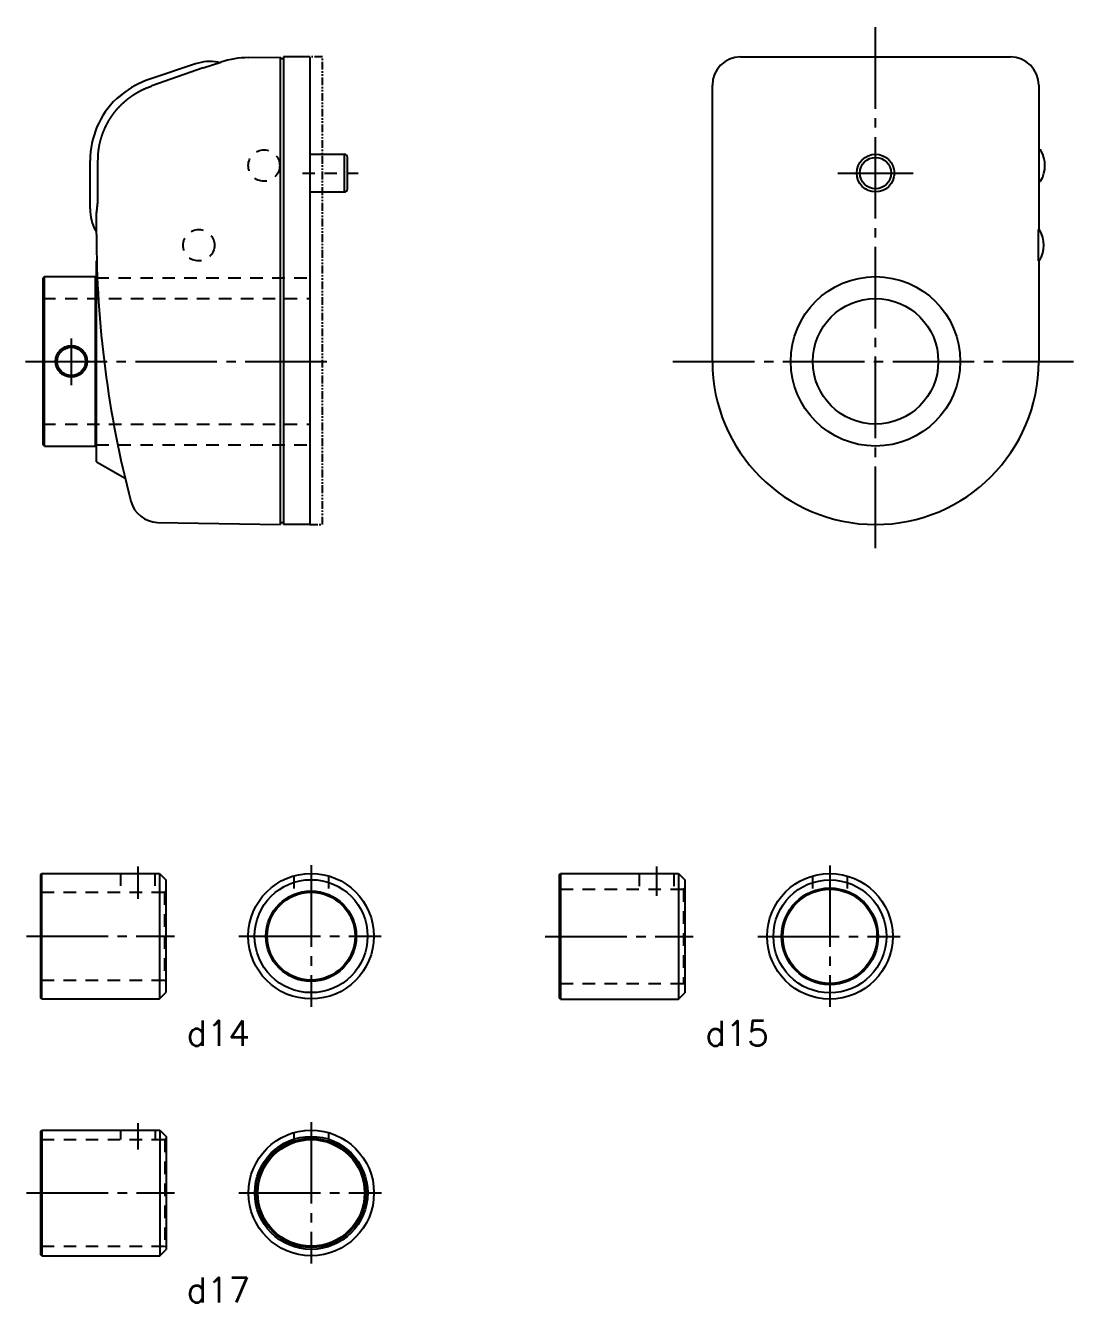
# Model space of a CAD drawing. Extents: x 79 to 365, y 158 to 362.
# Drawn here: x 198.5 to 365.4, y 158.3 to 361.8 of the extents above; entities that cross this region are included whole.
import ezdxf

# ---------------------------------------------------------------- set-up
doc = ezdxf.new("R2010")
doc.units = 0
for name, pattern in [('CENTER', [17.5, 13, -1.5, 1.5, -1.5]), ('DASHED', [3.5, 2, -1.5]), ('PHANTOM', [2.5, 1.25, -0.25, 0.25, -0.25, 0.25, -0.25])]:
    doc.linetypes.add(name, pattern=pattern)
doc.layers.get('0').update_dxf_attribs({"linetype": 'CONTINUOUS'})
doc.layers.add('CENTER', color=1, linetype='CENTER')
doc.styles.get("Standard").update_dxf_attribs({"font": 'txt.shx', "bigfont": '@extfont2.shx'})

msp = doc.modelspace()

# ---------------------------------------------------------------- linework, layer by layer
at = {"color": 7, "linetype": 'CONTINUOUS'}
for p, q in [((233.99, 356.65), (239.08, 356.73)), ((239.08, 282.25), (239.08, 356.73)), ((239.58, 356.44), (239.08, 356.44)), ((239.58, 356.74), (239.58, 282.24)), ((243.78, 356.74), (239.58, 356.74)), ((243.78, 356.74), (243.78, 282.24)), ((312.41, 356.74), (355.41, 356.74)), ((225.58, 355.65), (218.28, 353.18)), ((226.76, 354.99), (218.6, 352.12)), ((226.76, 354.99), (229.61, 355.91)), ((307.91, 308.24), (307.91, 352.24)), ((359.91, 352.24), (359.91, 329.24)), ((360.1, 341.94), (359.91, 341.94)), ((208.78, 332.54), (208.78, 340.24)), ((210.02, 334.48), (210.02, 340.24)), ((243.78, 341.24), (249.28, 341.24)), ((249.78, 335.74), (249.78, 340.74)), ((360.1, 336.94), (359.91, 336.94)), ((243.78, 335.24), (249.28, 335.24)), ((209.78, 328.52), (209.78, 331.4)), ((209.78, 324.24), (209.84, 324.27)), ((209.78, 292.24), (209.78, 324.24)), ((359.91, 324.24), (359.91, 308.24)), ((201.48, 321.74), (201.28, 321.54)), ((201.28, 294.94), (201.28, 321.54)), ((201.48, 294.74), (201.48, 321.74)), ((201.48, 321.74), (209.58, 321.74)), ((209.58, 321.74), (209.58, 294.74)), ((209.78, 321.54), (209.58, 321.74)), ((201.48, 294.74), (201.28, 294.94)), ((201.48, 294.74), (209.58, 294.74)), ((209.78, 294.94), (209.58, 294.74)), ((209.78, 292.24), (214.35, 289.61)), ((219.53, 282.59), (239.08, 282.25)), ((239.08, 282.54), (239.58, 282.54)), ((243.78, 282.24), (239.58, 282.24)), ((200.85, 226.45), (201.05, 226.65)), ((200.85, 226.45), (200.85, 223.85)), ((201.05, 226.65), (219.85, 226.65)), ((201.05, 226.65), (201.05, 206.65)), ((219.85, 226.65), (220.85, 225.65)), ((219.85, 226.65), (219.85, 206.65)), ((283.52, 226.42), (283.72, 226.62)), ((283.52, 226.42), (283.52, 224.32)), ((283.72, 226.62), (302.52, 226.62)), ((283.72, 226.62), (283.72, 206.62)), ((302.52, 226.62), (303.52, 225.62)), ((302.52, 226.62), (302.52, 206.62)), ((200.85, 223.85), (200.85, 209.45)), ((220.85, 225.65), (220.85, 223.85)), ((220.85, 223.85), (220.85, 209.45)), ((283.52, 224.32), (283.52, 208.92)), ((303.52, 225.62), (303.52, 224.32)), ((303.52, 224.32), (303.52, 208.92)), ((200.85, 209.45), (200.85, 206.85)), ((219.85, 206.65), (220.85, 207.65)), ((220.85, 209.45), (220.85, 207.65)), ((283.52, 208.92), (283.52, 206.82)), ((302.52, 206.62), (303.52, 207.62)), ((303.52, 208.92), (303.52, 207.62)), ((201.05, 206.65), (200.85, 206.85)), ((201.05, 206.65), (219.85, 206.65)), ((283.72, 206.62), (283.52, 206.82)), ((283.72, 206.62), (302.52, 206.62)), ((200.87, 185.54), (201.07, 185.74)), ((200.87, 185.54), (200.87, 184.44)), ((201.07, 185.74), (219.87, 185.74)), ((201.07, 185.74), (201.07, 165.74)), ((219.87, 185.74), (220.87, 184.74)), ((219.87, 185.74), (219.87, 165.74)), ((200.87, 184.44), (200.87, 167.04)), ((220.87, 184.74), (220.87, 184.44)), ((220.87, 184.44), (220.87, 167.04)), ((200.87, 167.04), (200.87, 165.94)), ((220.87, 167.04), (220.87, 166.74)), ((201.07, 165.74), (200.87, 165.94)), ((201.07, 165.74), (219.87, 165.74)), ((219.87, 165.74), (220.87, 166.74))]:
    msp.add_line(p, q, dxfattribs=at)
at = {"color": 3, "linetype": 'PHANTOM'}
for p, q in [((245.78, 356.74), (243.78, 356.74)), ((245.78, 282.24), (245.78, 356.74)), ((243.78, 282.24), (245.78, 282.24))]:
    msp.add_line(p, q, dxfattribs=at)
at = {"linetype": 'CONTINUOUS'}
for p, q in [((212.96, 350.09), (212.96, 350.09)), ((249.28, 335.24), (249.28, 341.24)), ((359.9, 324.24), (359.9, 329.24))]:
    msp.add_line(p, q, dxfattribs=at)
at = {"color": 3, "linetype": 'DASHED'}
for p, q in [((209.78, 321.54), (243.78, 321.54)), ((201.28, 318.24), (243.78, 318.24)), ((201.28, 298.24), (243.78, 298.24)), ((209.78, 294.94), (243.78, 294.94)), ((213.6, 226.65), (213.6, 223.65)), ((219.1, 226.65), (219.1, 223.65)), ((241.23, 226.26), (241.23, 223.09)), ((246.73, 226.26), (246.73, 223.09)), ((296.27, 226.62), (296.27, 224.12)), ((301.77, 226.62), (301.77, 224.12)), ((323.89, 226.24), (323.89, 223.6)), ((329.39, 226.24), (329.39, 223.6)), ((201.05, 223.65), (200.85, 223.85)), ((220.65, 223.65), (220.85, 223.85)), ((283.72, 224.12), (283.52, 224.32)), ((283.72, 224.12), (303.32, 224.12)), ((303.32, 224.12), (303.52, 224.32)), ((303.32, 224.12), (303.32, 209.12)), ((201.05, 223.65), (220.65, 223.65)), ((220.65, 223.65), (220.65, 209.65)), ((200.85, 209.45), (201.05, 209.65)), ((201.05, 209.65), (220.65, 209.65)), ((220.85, 209.45), (220.65, 209.65)), ((283.52, 208.92), (283.72, 209.12)), ((283.72, 209.12), (303.32, 209.12)), ((303.52, 208.92), (303.32, 209.12)), ((213.62, 185.74), (213.62, 184.24)), ((219.12, 185.74), (219.12, 184.24)), ((241.25, 185.35), (241.25, 183.78)), ((246.75, 185.35), (246.75, 183.78)), ((201.07, 184.24), (200.87, 184.44)), ((201.07, 184.24), (220.67, 184.24)), ((220.67, 184.24), (220.87, 184.44)), ((220.67, 184.24), (220.67, 167.24)), ((200.87, 167.04), (201.07, 167.24)), ((201.07, 167.24), (220.67, 167.24)), ((220.87, 167.04), (220.67, 167.24))]:
    msp.add_line(p, q, dxfattribs=at)
at = {"color": 7}
for points in [[(210.02, 340.24, 0), (210.02, 340.28, 0), (210.02, 340.31, 0), (210.03, 340.35, 0), (210.03, 340.38, 0), (210.03, 340.42, 0), (210.03, 340.45, 0), (210.03, 340.49, 0), (210.03, 340.52, 0), (210.03, 340.56, 0), (210.03, 340.59, 0), (210.03, 340.63, 0), (210.04, 340.66, 0), (210.04, 340.7, 0), (210.04, 340.73, 0), (210.04, 340.77, 0), (210.04, 340.8, 0), (210.04, 340.84, 0), (210.04, 340.87, 0), (210.05, 340.91, 0), (210.05, 340.94, 0), (210.05, 340.98, 0), (210.05, 341.01, 0), (210.05, 341.05, 0), (210.06, 341.08, 0), (210.06, 341.12, 0), (210.06, 341.15, 0), (210.06, 341.19, 0), (210.06, 341.22, 0), (210.07, 341.26, 0), (210.07, 341.29, 0), (210.07, 341.33, 0), (210.07, 341.36, 0), (210.08, 341.4, 0), (210.08, 341.43, 0), (210.08, 341.47, 0), (210.09, 341.5, 0), (210.09, 341.54, 0), (210.09, 341.57, 0), (210.1, 341.61, 0), (210.1, 341.64, 0), (210.1, 341.68, 0), (210.11, 341.71, 0), (210.11, 341.75, 0), (210.12, 341.78, 0), (210.12, 341.81, 0), (210.12, 341.85, 0), (210.13, 341.88, 0), (210.13, 341.92, 0), (210.14, 341.95, 0), (210.14, 341.99, 0), (210.15, 342.02, 0), (210.15, 342.06, 0), (210.16, 342.09, 0), (210.16, 342.13, 0), (210.17, 342.16, 0), (210.17, 342.2, 0), (210.18, 342.23, 0), (210.18, 342.27, 0), (210.19, 342.3, 0), (210.19, 342.33, 0), (210.2, 342.37, 0), (210.21, 342.4, 0), (210.21, 342.44, 0), (210.22, 342.47, 0), (210.23, 342.51, 0), (210.23, 342.54, 0), (210.24, 342.58, 0), (210.25, 342.61, 0), (210.25, 342.64, 0), (210.26, 342.68, 0), (210.27, 342.71, 0), (210.27, 342.75, 0), (210.28, 342.78, 0), (210.29, 342.82, 0), (210.29, 342.85, 0), (210.3, 342.88, 0), (210.31, 342.92, 0), (210.32, 342.95, 0), (210.33, 342.99, 0), (210.33, 343.02, 0), (210.34, 343.06, 0), (210.35, 343.09, 0), (210.36, 343.12, 0), (210.37, 343.16, 0), (210.37, 343.19, 0), (210.38, 343.23, 0), (210.39, 343.26, 0), (210.4, 343.29, 0), (210.41, 343.33, 0), (210.42, 343.36, 0), (210.43, 343.4, 0), (210.43, 343.43, 0), (210.44, 343.46, 0), (210.45, 343.5, 0), (210.46, 343.53, 0), (210.47, 343.56, 0), (210.48, 343.6, 0), (210.49, 343.63, 0), (210.5, 343.67, 0), (210.51, 343.7, 0), (210.52, 343.73, 0), (210.53, 343.77, 0), (210.54, 343.8, 0), (210.55, 343.83, 0), (210.56, 343.87, 0), (210.57, 343.9, 0), (210.58, 343.94, 0), (210.59, 343.97, 0), (210.6, 344, 0), (210.61, 344.04, 0), (210.62, 344.07, 0), (210.63, 344.1, 0), (210.64, 344.13, 0), (210.65, 344.17, 0), (210.66, 344.2, 0), (210.68, 344.24, 0), (210.69, 344.27, 0), (210.7, 344.3, 0), (210.71, 344.33, 0), (210.72, 344.37, 0), (210.73, 344.4, 0), (210.74, 344.43, 0), (210.75, 344.47, 0), (210.77, 344.5, 0), (210.78, 344.53, 0), (210.79, 344.56, 0), (210.8, 344.6, 0), (210.81, 344.63, 0), (210.83, 344.66, 0), (210.84, 344.7, 0), (210.85, 344.73, 0), (210.87, 344.76, 0), (210.88, 344.79, 0), (210.89, 344.83, 0), (210.9, 344.86, 0), (210.92, 344.89, 0), (210.93, 344.92, 0), (210.94, 344.96, 0), (210.96, 344.99, 0), (210.97, 345.02, 0), (210.98, 345.05, 0), (211, 345.09, 0), (211.01, 345.12, 0), (211.02, 345.15, 0), (211.04, 345.18, 0), (211.05, 345.21, 0), (211.06, 345.25, 0), (211.08, 345.28, 0), (211.09, 345.31, 0), (211.11, 345.34, 0), (211.12, 345.38, 0), (211.14, 345.41, 0), (211.15, 345.44, 0), (211.16, 345.47, 0), (211.18, 345.5, 0), (211.19, 345.54, 0), (211.21, 345.57, 0), (211.22, 345.6, 0), (211.24, 345.63, 0), (211.25, 345.66, 0), (211.27, 345.69, 0), (211.28, 345.72, 0), (211.3, 345.76, 0), (211.32, 345.79, 0), (211.33, 345.82, 0), (211.35, 345.85, 0), (211.36, 345.88, 0), (211.38, 345.91, 0), (211.4, 345.94, 0), (211.41, 345.98, 0), (211.43, 346.01, 0), (211.44, 346.04, 0), (211.46, 346.07, 0), (211.48, 346.1, 0), (211.49, 346.13, 0), (211.51, 346.16, 0), (211.53, 346.19, 0), (211.54, 346.22, 0), (211.56, 346.25, 0), (211.58, 346.28, 0), (211.59, 346.31, 0), (211.61, 346.35, 0), (211.63, 346.38, 0), (211.64, 346.41, 0), (211.66, 346.44, 0), (211.68, 346.47, 0), (211.7, 346.5, 0), (211.71, 346.53, 0), (211.73, 346.56, 0), (211.75, 346.59, 0), (211.77, 346.62, 0), (211.78, 346.65, 0), (211.8, 346.68, 0), (211.82, 346.71, 0), (211.84, 346.74, 0), (211.86, 346.77, 0), (211.88, 346.8, 0), (211.89, 346.83, 0), (211.91, 346.86, 0), (211.93, 346.89, 0), (211.95, 346.92, 0), (211.97, 346.95, 0), (211.99, 346.98, 0), (212.01, 347, 0), (212.03, 347.04, 0), (212.04, 347.06, 0), (212.06, 347.09, 0), (212.08, 347.12, 0), (212.1, 347.15, 0), (212.12, 347.18, 0), (212.14, 347.21, 0), (212.16, 347.24, 0), (212.18, 347.27, 0), (212.2, 347.3, 0), (212.22, 347.33, 0), (212.24, 347.36, 0), (212.26, 347.38, 0), (212.28, 347.41, 0), (212.3, 347.44, 0), (212.32, 347.47, 0), (212.34, 347.5, 0), (212.36, 347.53, 0), (212.38, 347.56, 0), (212.4, 347.58, 0), (212.42, 347.61, 0), (212.44, 347.64, 0), (212.46, 347.67, 0), (212.48, 347.7, 0), (212.5, 347.73, 0), (212.53, 347.75, 0), (212.55, 347.78, 0), (212.57, 347.81, 0), (212.59, 347.84, 0), (212.61, 347.86, 0), (212.63, 347.89, 0), (212.65, 347.92, 0), (212.67, 347.95, 0), (212.7, 347.98, 0), (212.72, 348, 0), (212.74, 348.03, 0), (212.76, 348.06, 0), (212.78, 348.08, 0), (212.81, 348.11, 0), (212.83, 348.14, 0), (212.85, 348.17, 0), (212.87, 348.19, 0), (212.89, 348.22, 0), (212.92, 348.25, 0), (212.94, 348.27, 0), (212.96, 348.3, 0), (212.98, 348.33, 0), (213.01, 348.35, 0), (213.03, 348.38, 0), (213.05, 348.41, 0), (213.07, 348.43, 0), (213.1, 348.46, 0), (213.12, 348.49, 0), (213.14, 348.51, 0), (213.17, 348.54, 0), (213.19, 348.57, 0), (213.21, 348.59, 0), (213.24, 348.62, 0), (213.26, 348.64, 0), (213.28, 348.67, 0), (213.31, 348.7, 0), (213.33, 348.72, 0), (213.35, 348.75, 0), (213.38, 348.77, 0), (213.4, 348.8, 0), (213.43, 348.82, 0), (213.45, 348.85, 0), (213.47, 348.88, 0), (213.5, 348.9, 0), (213.52, 348.93, 0), (213.55, 348.95, 0), (213.57, 348.98, 0), (213.6, 349, 0), (213.62, 349.02, 0), (213.65, 349.05, 0), (213.67, 349.07, 0), (213.7, 349.1, 0), (213.72, 349.12, 0), (213.75, 349.15, 0), (213.77, 349.17, 0), (213.79, 349.2, 0), (213.82, 349.22, 0), (213.85, 349.25, 0), (213.87, 349.27, 0), (213.9, 349.3, 0), (213.92, 349.32, 0), (213.95, 349.34, 0), (213.97, 349.37, 0), (214, 349.39, 0), (214.02, 349.42, 0), (214.05, 349.44, 0), (214.07, 349.46, 0), (214.1, 349.49, 0), (214.13, 349.51, 0), (214.15, 349.53, 0), (214.18, 349.56, 0), (214.21, 349.58, 0), (214.23, 349.6, 0), (214.26, 349.63, 0), (214.28, 349.65, 0), (214.31, 349.67, 0), (214.34, 349.7, 0), (214.36, 349.72, 0), (214.39, 349.74, 0), (214.42, 349.76, 0), (214.44, 349.79, 0), (214.47, 349.81, 0), (214.5, 349.83, 0), (214.52, 349.86, 0), (214.55, 349.88, 0), (214.58, 349.9, 0), (214.6, 349.92, 0), (214.63, 349.94, 0), (214.66, 349.97, 0), (214.69, 349.99, 0), (214.71, 350.01, 0), (214.74, 350.03, 0), (214.77, 350.05, 0), (214.79, 350.07, 0), (214.82, 350.1, 0), (214.85, 350.12, 0), (214.88, 350.14, 0), (214.91, 350.16, 0), (214.93, 350.18, 0), (214.96, 350.2, 0), (214.99, 350.23, 0), (215.02, 350.25, 0), (215.05, 350.27, 0), (215.07, 350.29, 0), (215.1, 350.31, 0), (215.13, 350.33, 0), (215.16, 350.35, 0), (215.19, 350.37, 0), (215.22, 350.39, 0), (215.24, 350.41, 0), (215.27, 350.43, 0), (215.3, 350.45, 0), (215.33, 350.47, 0), (215.36, 350.49, 0), (215.39, 350.51, 0), (215.41, 350.53, 0), (215.44, 350.55, 0), (215.47, 350.57, 0), (215.5, 350.59, 0), (215.53, 350.61, 0), (215.56, 350.63, 0), (215.59, 350.65, 0), (215.62, 350.67, 0), (215.65, 350.69, 0), (215.68, 350.71, 0), (215.71, 350.73, 0), (215.74, 350.75, 0), (215.76, 350.76, 0), (215.79, 350.78, 0), (215.82, 350.8, 0), (215.85, 350.82, 0), (215.88, 350.84, 0), (215.91, 350.86, 0), (215.94, 350.88, 0), (215.97, 350.9, 0), (216, 350.92, 0), (216.03, 350.93, 0), (216.06, 350.95, 0), (216.09, 350.97, 0), (216.12, 350.99, 0), (216.15, 351, 0), (216.18, 351.02, 0), (216.21, 351.04, 0), (216.24, 351.06, 0), (216.27, 351.08, 0), (216.3, 351.09, 0), (216.33, 351.11, 0), (216.36, 351.13, 0), (216.39, 351.15, 0), (216.43, 351.16, 0), (216.46, 351.18, 0), (216.49, 351.2, 0), (216.52, 351.21, 0), (216.55, 351.23, 0), (216.58, 351.25, 0), (216.61, 351.26, 0), (216.64, 351.28, 0), (216.67, 351.3, 0), (216.7, 351.31, 0), (216.73, 351.33, 0), (216.76, 351.35, 0), (216.79, 351.36, 0), (216.83, 351.38, 0), (216.86, 351.39, 0), (216.89, 351.41, 0), (216.92, 351.43, 0), (216.95, 351.44, 0), (216.98, 351.46, 0), (217.01, 351.47, 0), (217.04, 351.49, 0), (217.08, 351.5, 0), (217.11, 351.52, 0), (217.14, 351.53, 0), (217.17, 351.55, 0), (217.2, 351.56, 0), (217.24, 351.58, 0), (217.27, 351.59, 0), (217.3, 351.61, 0), (217.33, 351.62, 0), (217.36, 351.63, 0), (217.4, 351.65, 0), (217.43, 351.66, 0), (217.46, 351.68, 0), (217.49, 351.69, 0), (217.52, 351.7, 0), (217.56, 351.72, 0), (217.59, 351.73, 0), (217.62, 351.75, 0), (217.65, 351.76, 0), (217.69, 351.77, 0), (217.72, 351.78, 0), (217.75, 351.8, 0), (217.78, 351.81, 0), (217.81, 351.82, 0), (217.85, 351.84, 0), (217.88, 351.85, 0), (217.91, 351.86, 0), (217.94, 351.87, 0), (217.98, 351.89, 0), (218.01, 351.9, 0), (218.04, 351.91, 0), (218.08, 351.93, 0), (218.11, 351.94, 0), (218.14, 351.95, 0), (218.17, 351.96, 0), (218.21, 351.97, 0), (218.24, 351.99, 0), (218.27, 352, 0), (218.31, 352.01, 0), (218.34, 352.02, 0), (218.37, 352.04, 0), (218.4, 352.05, 0), (218.44, 352.06, 0), (218.47, 352.07, 0), (218.5, 352.08, 0), (218.54, 352.1, 0), (218.57, 352.11, 0), (218.6, 352.12, 0)], [(213.09, 350.18, 0), (213.1, 350.18, 0), (213.1, 350.19, 0), (213.1, 350.19, 0), (213.1, 350.19, 0), (213.1, 350.19, 0), (213.1, 350.19, 0), (213.1, 350.19, 0), (213.11, 350.19, 0), (213.11, 350.19, 0), (213.11, 350.19, 0), (213.11, 350.19, 0), (213.11, 350.2, 0), (213.12, 350.2, 0), (213.12, 350.2, 0), (213.12, 350.2, 0), (213.12, 350.2, 0), (213.12, 350.2, 0), (213.12, 350.2, 0), (213.12, 350.2, 0), (213.13, 350.2, 0), (213.13, 350.2, 0), (213.13, 350.21, 0), (213.13, 350.21, 0), (213.13, 350.21, 0), (213.13, 350.21, 0), (213.14, 350.21, 0), (213.14, 350.21, 0), (213.14, 350.21, 0), (213.14, 350.21, 0), (213.14, 350.21, 0), (213.14, 350.22, 0), (213.15, 350.22, 0), (213.15, 350.22, 0), (213.15, 350.22, 0), (213.15, 350.22, 0), (213.15, 350.22, 0), (213.15, 350.22, 0), (213.16, 350.22, 0), (213.16, 350.23, 0), (213.16, 350.23, 0), (213.16, 350.23, 0), (213.16, 350.23, 0), (213.16, 350.23, 0), (213.16, 350.23, 0), (213.17, 350.23, 0), (213.17, 350.23, 0), (213.17, 350.23, 0), (213.17, 350.24, 0), (213.17, 350.24, 0), (213.17, 350.24, 0), (213.18, 350.24, 0), (213.18, 350.24, 0), (213.18, 350.24, 0), (213.18, 350.24, 0), (213.18, 350.24, 0), (213.18, 350.24, 0), (213.19, 350.25, 0), (213.19, 350.25, 0), (213.19, 350.25, 0), (213.19, 350.25, 0), (213.19, 350.25, 0), (213.19, 350.25, 0), (213.19, 350.25, 0), (213.2, 350.25, 0), (213.2, 350.25, 0), (213.2, 350.26, 0), (213.2, 350.26, 0), (213.2, 350.26, 0), (213.2, 350.26, 0), (213.21, 350.26, 0), (213.21, 350.26, 0), (213.21, 350.26, 0), (213.21, 350.26, 0), (213.21, 350.26, 0), (213.21, 350.27, 0), (213.22, 350.27, 0), (213.22, 350.27, 0), (213.22, 350.27, 0), (213.22, 350.27, 0), (213.22, 350.27, 0), (213.22, 350.27, 0), (213.22, 350.27, 0), (213.23, 350.27, 0), (213.23, 350.28, 0), (213.23, 350.28, 0), (213.23, 350.28, 0), (213.23, 350.28, 0), (213.23, 350.28, 0), (213.24, 350.28, 0), (213.24, 350.28, 0), (213.24, 350.28, 0), (213.24, 350.29, 0), (213.24, 350.29, 0), (213.24, 350.29, 0), (213.25, 350.29, 0), (213.25, 350.29, 0), (213.25, 350.29, 0), (213.25, 350.29, 0), (213.25, 350.29, 0), (213.25, 350.29, 0), (213.25, 350.3, 0), (213.26, 350.3, 0), (213.26, 350.3, 0), (213.26, 350.3, 0), (213.26, 350.3, 0), (213.26, 350.3, 0), (213.26, 350.3, 0), (213.26, 350.3, 0), (213.27, 350.3, 0), (213.27, 350.31, 0), (213.27, 350.31, 0), (213.27, 350.31, 0), (213.27, 350.31, 0), (213.28, 350.31, 0), (213.28, 350.31, 0), (213.28, 350.31, 0), (213.28, 350.31, 0), (213.28, 350.31, 0), (213.28, 350.32, 0), (213.28, 350.32, 0), (213.28, 350.32, 0), (213.29, 350.32, 0), (213.29, 350.32, 0), (213.29, 350.32, 0), (213.29, 350.32, 0), (213.29, 350.32, 0), (213.29, 350.32, 0), (213.3, 350.33, 0), (213.3, 350.33, 0), (213.3, 350.33, 0), (213.3, 350.33, 0), (213.3, 350.33, 0), (213.3, 350.33, 0), (213.31, 350.33, 0), (213.31, 350.33, 0), (213.31, 350.33, 0), (213.31, 350.34, 0), (213.31, 350.34, 0), (213.31, 350.34, 0), (213.31, 350.34, 0), (213.32, 350.34, 0), (213.32, 350.34, 0), (213.32, 350.34, 0), (213.32, 350.34, 0), (213.32, 350.35, 0), (213.32, 350.35, 0), (213.33, 350.35, 0), (213.33, 350.35, 0), (213.33, 350.35, 0), (213.33, 350.35, 0), (213.33, 350.35, 0), (213.33, 350.35, 0), (213.34, 350.36, 0), (213.34, 350.36, 0), (213.34, 350.36, 0), (213.34, 350.36, 0), (213.34, 350.36, 0), (213.34, 350.36, 0), (213.34, 350.36, 0), (213.35, 350.36, 0), (213.35, 350.36, 0), (213.35, 350.37, 0), (213.35, 350.37, 0), (213.35, 350.37, 0), (213.35, 350.37, 0), (213.35, 350.37, 0), (213.36, 350.37, 0), (213.36, 350.37, 0), (213.36, 350.37, 0), (213.36, 350.38, 0), (213.36, 350.38, 0), (213.37, 350.38, 0), (213.37, 350.38, 0), (213.37, 350.38, 0), (213.37, 350.38, 0), (213.37, 350.38, 0), (213.37, 350.38, 0), (213.37, 350.38, 0), (213.38, 350.38, 0), (213.38, 350.39, 0), (213.38, 350.39, 0), (213.38, 350.39, 0), (213.38, 350.39, 0), (213.38, 350.39, 0), (213.38, 350.39, 0), (213.39, 350.39, 0), (213.39, 350.39, 0), (213.39, 350.4, 0), (213.39, 350.4, 0), (213.39, 350.4, 0), (213.39, 350.4, 0), (213.4, 350.4, 0), (213.4, 350.4, 0), (213.4, 350.4, 0), (213.4, 350.4, 0), (213.4, 350.4, 0), (213.4, 350.41, 0), (213.41, 350.41, 0), (213.41, 350.41, 0), (213.41, 350.41, 0), (213.41, 350.41, 0), (213.41, 350.41, 0), (213.41, 350.41, 0), (213.41, 350.41, 0), (213.42, 350.42, 0), (213.42, 350.42, 0), (213.42, 350.42, 0), (213.42, 350.42, 0), (213.42, 350.42, 0), (213.42, 350.42, 0), (213.43, 350.42, 0), (213.43, 350.42, 0), (213.43, 350.43, 0), (213.43, 350.43, 0), (213.43, 350.43, 0), (213.43, 350.43, 0), (213.43, 350.43, 0), (213.44, 350.43, 0), (213.44, 350.43, 0), (213.44, 350.43, 0), (213.44, 350.43, 0), (213.44, 350.44, 0), (213.44, 350.44, 0), (213.44, 350.44, 0), (213.45, 350.44, 0), (213.45, 350.44, 0), (213.45, 350.44, 0), (213.45, 350.44, 0), (213.45, 350.44, 0), (213.45, 350.44, 0), (213.46, 350.45, 0), (213.46, 350.45, 0), (213.46, 350.45, 0), (213.46, 350.45, 0), (213.46, 350.45, 0), (213.46, 350.45, 0), (213.47, 350.45, 0), (213.47, 350.45, 0), (213.47, 350.45, 0), (213.47, 350.46, 0), (213.47, 350.46, 0), (213.47, 350.46, 0), (213.47, 350.46, 0), (213.48, 350.46, 0), (213.48, 350.46, 0), (213.48, 350.46, 0), (213.48, 350.46, 0), (213.48, 350.47, 0), (213.48, 350.47, 0), (213.49, 350.47, 0), (213.49, 350.47, 0), (213.49, 350.47, 0), (213.49, 350.47, 0), (213.49, 350.47, 0), (213.49, 350.47, 0), (213.49, 350.48, 0), (213.5, 350.48, 0), (213.5, 350.48, 0), (213.5, 350.48, 0), (213.5, 350.48, 0), (213.5, 350.48, 0), (213.5, 350.48, 0), (213.5, 350.48, 0), (213.51, 350.49, 0), (213.51, 350.49, 0), (213.51, 350.49, 0), (213.51, 350.49, 0), (213.51, 350.49, 0), (213.51, 350.49, 0), (213.52, 350.49, 0), (213.52, 350.49, 0), (213.52, 350.49, 0), (213.52, 350.5, 0), (213.52, 350.5, 0), (213.52, 350.5, 0), (213.53, 350.5, 0), (213.53, 350.5, 0), (213.53, 350.5, 0), (213.53, 350.5, 0), (213.53, 350.5, 0), (213.53, 350.5, 0), (213.53, 350.51, 0), (213.54, 350.51, 0), (213.54, 350.51, 0), (213.54, 350.51, 0), (213.54, 350.51, 0), (213.54, 350.51, 0), (213.54, 350.51, 0), (213.54, 350.51, 0), (213.55, 350.52, 0), (213.55, 350.52, 0), (213.55, 350.52, 0), (213.55, 350.52, 0), (213.55, 350.52, 0), (213.55, 350.52, 0), (213.56, 350.52, 0), (213.56, 350.52, 0), (213.56, 350.52, 0), (213.56, 350.53, 0), (213.56, 350.53, 0), (213.56, 350.53, 0), (213.56, 350.53, 0), (213.57, 350.53, 0), (213.57, 350.53, 0), (213.57, 350.53, 0), (213.57, 350.54, 0), (213.57, 350.54, 0), (213.57, 350.54, 0), (213.57, 350.54, 0), (213.58, 350.54, 0), (213.58, 350.54, 0), (213.58, 350.54, 0), (213.58, 350.54, 0), (213.58, 350.55, 0), (213.59, 350.55, 0), (213.59, 350.55, 0), (213.59, 350.55, 0), (213.59, 350.55, 0), (213.59, 350.55, 0), (213.59, 350.55, 0), (213.59, 350.55, 0), (213.59, 350.55, 0), (213.6, 350.56, 0), (213.6, 350.56, 0), (213.6, 350.56, 0), (213.6, 350.56, 0), (213.6, 350.56, 0), (213.6, 350.56, 0), (213.61, 350.56, 0), (213.61, 350.56, 0), (213.61, 350.56, 0), (213.61, 350.57, 0), (213.61, 350.57, 0), (213.61, 350.57, 0), (213.62, 350.57, 0), (213.62, 350.57, 0), (213.62, 350.57, 0), (213.62, 350.57, 0), (213.62, 350.57, 0), (213.62, 350.58, 0), (213.62, 350.58, 0), (213.63, 350.58, 0), (213.63, 350.58, 0), (213.63, 350.58, 0), (213.63, 350.58, 0), (213.63, 350.58, 0), (213.63, 350.58, 0), (213.63, 350.58, 0), (213.64, 350.59, 0), (213.64, 350.59, 0), (213.64, 350.59, 0), (213.64, 350.59, 0), (213.64, 350.59, 0), (213.64, 350.59, 0), (213.65, 350.59, 0), (213.65, 350.6, 0), (213.65, 350.6, 0), (213.65, 350.6, 0), (213.65, 350.6, 0), (213.65, 350.6, 0), (213.65, 350.6, 0), (213.66, 350.6, 0), (213.66, 350.6, 0), (213.66, 350.61, 0), (213.66, 350.61, 0), (213.66, 350.61, 0), (213.66, 350.61, 0), (213.66, 350.61, 0), (213.67, 350.61, 0), (213.67, 350.61, 0), (213.67, 350.61, 0), (213.67, 350.61, 0), (213.67, 350.62, 0), (213.67, 350.62, 0), (213.68, 350.62, 0), (213.68, 350.62, 0), (213.68, 350.62, 0), (213.68, 350.62, 0), (213.68, 350.62, 0), (213.68, 350.62, 0), (213.69, 350.62, 0), (213.69, 350.63, 0), (213.69, 350.63, 0), (213.69, 350.63, 0), (213.69, 350.63, 0), (213.69, 350.63, 0), (213.69, 350.63, 0), (213.69, 350.63, 0), (213.7, 350.63, 0), (213.7, 350.64, 0), (213.7, 350.64, 0), (213.7, 350.64, 0), (213.7, 350.64, 0), (213.7, 350.64, 0), (213.71, 350.64, 0), (213.71, 350.64, 0), (213.71, 350.64, 0), (213.71, 350.65, 0), (213.71, 350.65, 0), (213.71, 350.65, 0), (213.72, 350.65, 0), (213.72, 350.65, 0), (213.72, 350.65, 0), (213.72, 350.65, 0), (213.72, 350.65, 0), (213.72, 350.66, 0), (213.72, 350.66, 0), (213.72, 350.66, 0), (213.73, 350.66, 0), (213.73, 350.66, 0), (213.73, 350.66, 0), (213.73, 350.66, 0), (213.73, 350.66, 0), (213.73, 350.67, 0), (213.74, 350.67, 0), (213.74, 350.67, 0), (213.74, 350.67, 0), (213.74, 350.67, 0), (213.74, 350.67, 0), (213.74, 350.67, 0), (213.75, 350.67, 0), (213.75, 350.68, 0), (213.75, 350.68, 0), (213.75, 350.68, 0), (213.75, 350.68, 0), (213.75, 350.68, 0), (213.75, 350.68, 0), (213.76, 350.68, 0), (213.76, 350.68, 0), (213.76, 350.69, 0), (213.76, 350.69, 0), (213.76, 350.69, 0), (213.76, 350.69, 0), (213.76, 350.69, 0), (213.77, 350.69, 0), (213.77, 350.69, 0), (213.77, 350.69, 0), (213.77, 350.69, 0), (213.77, 350.7, 0), (213.77, 350.7, 0), (213.78, 350.7, 0), (213.78, 350.7, 0), (213.78, 350.7, 0), (213.78, 350.7, 0), (213.78, 350.7, 0), (213.78, 350.7, 0), (213.78, 350.71, 0), (213.79, 350.71, 0), (213.79, 350.71, 0), (213.79, 350.71, 0), (213.79, 350.71, 0), (213.79, 350.71, 0), (213.79, 350.71, 0), (213.79, 350.71, 0), (213.8, 350.71, 0), (213.8, 350.72, 0), (213.8, 350.72, 0), (213.8, 350.72, 0), (213.8, 350.72, 0), (213.8, 350.72, 0), (213.81, 350.72, 0), (213.81, 350.72, 0), (213.81, 350.73, 0), (213.81, 350.73, 0), (213.81, 350.73, 0), (213.81, 350.73, 0), (213.81, 350.73, 0), (213.82, 350.73, 0), (213.82, 350.73, 0), (213.82, 350.73, 0), (213.82, 350.74, 0), (213.82, 350.74, 0), (213.82, 350.74, 0), (213.82, 350.74, 0), (213.83, 350.74, 0), (213.83, 350.74, 0), (213.83, 350.74, 0), (213.83, 350.74, 0), (213.83, 350.75, 0)], [(209.78, 331.4, 0), (209.78, 331.41, 0), (209.78, 331.42, 0), (209.78, 331.42, 0), (209.78, 331.43, 0), (209.78, 331.44, 0), (209.78, 331.44, 0), (209.78, 331.45, 0), (209.78, 331.45, 0), (209.78, 331.46, 0), (209.78, 331.47, 0), (209.78, 331.47, 0), (209.78, 331.48, 0), (209.78, 331.49, 0), (209.78, 331.49, 0), (209.78, 331.5, 0), (209.79, 331.51, 0), (209.79, 331.51, 0), (209.79, 331.52, 0), (209.79, 331.53, 0), (209.79, 331.53, 0), (209.79, 331.54, 0), (209.79, 331.55, 0), (209.79, 331.55, 0), (209.79, 331.56, 0), (209.79, 331.56, 0), (209.79, 331.57, 0), (209.79, 331.58, 0), (209.79, 331.58, 0), (209.79, 331.59, 0), (209.79, 331.6, 0), (209.79, 331.6, 0), (209.79, 331.61, 0), (209.79, 331.62, 0), (209.79, 331.62, 0), (209.79, 331.63, 0), (209.79, 331.63, 0), (209.79, 331.64, 0), (209.79, 331.65, 0), (209.79, 331.65, 0), (209.79, 331.66, 0), (209.79, 331.67, 0), (209.79, 331.67, 0), (209.79, 331.68, 0), (209.79, 331.69, 0), (209.79, 331.69, 0), (209.79, 331.7, 0), (209.79, 331.71, 0), (209.8, 331.71, 0), (209.8, 331.72, 0), (209.8, 331.73, 0), (209.8, 331.73, 0), (209.8, 331.74, 0), (209.8, 331.75, 0), (209.8, 331.75, 0), (209.8, 331.76, 0), (209.8, 331.76, 0), (209.8, 331.77, 0), (209.8, 331.78, 0), (209.8, 331.78, 0), (209.8, 331.79, 0), (209.8, 331.8, 0), (209.8, 331.8, 0), (209.8, 331.81, 0), (209.8, 331.81, 0), (209.81, 331.82, 0), (209.81, 331.83, 0), (209.81, 331.83, 0), (209.81, 331.84, 0), (209.81, 331.85, 0), (209.81, 331.85, 0), (209.81, 331.86, 0), (209.81, 331.87, 0), (209.81, 331.87, 0), (209.81, 331.88, 0), (209.81, 331.89, 0), (209.81, 331.89, 0), (209.81, 331.9, 0), (209.81, 331.9, 0), (209.81, 331.91, 0), (209.81, 331.92, 0), (209.81, 331.92, 0), (209.81, 331.93, 0), (209.81, 331.94, 0), (209.82, 331.94, 0), (209.82, 331.95, 0), (209.82, 331.96, 0), (209.82, 331.96, 0), (209.82, 331.97, 0), (209.82, 331.98, 0), (209.82, 331.98, 0), (209.82, 331.99, 0), (209.82, 332, 0), (209.82, 332, 0), (209.82, 332.01, 0), (209.82, 332.01, 0), (209.82, 332.02, 0), (209.82, 332.03, 0), (209.82, 332.03, 0), (209.83, 332.04, 0), (209.83, 332.05, 0), (209.83, 332.05, 0), (209.83, 332.06, 0), (209.83, 332.06, 0), (209.83, 332.07, 0), (209.83, 332.08, 0), (209.83, 332.08, 0), (209.83, 332.09, 0), (209.83, 332.1, 0), (209.83, 332.1, 0), (209.83, 332.11, 0), (209.83, 332.12, 0), (209.84, 332.12, 0), (209.84, 332.13, 0), (209.84, 332.14, 0), (209.84, 332.14, 0), (209.84, 332.15, 0), (209.84, 332.15, 0), (209.84, 332.16, 0), (209.84, 332.17, 0), (209.84, 332.17, 0), (209.84, 332.18, 0), (209.84, 332.19, 0), (209.84, 332.19, 0), (209.84, 332.2, 0), (209.84, 332.21, 0), (209.84, 332.21, 0), (209.84, 332.22, 0), (209.85, 332.23, 0), (209.85, 332.23, 0), (209.85, 332.24, 0), (209.85, 332.25, 0), (209.85, 332.25, 0), (209.85, 332.26, 0), (209.85, 332.26, 0), (209.85, 332.27, 0), (209.85, 332.28, 0), (209.85, 332.28, 0), (209.85, 332.29, 0), (209.85, 332.3, 0), (209.85, 332.3, 0), (209.86, 332.31, 0), (209.86, 332.31, 0), (209.86, 332.32, 0), (209.86, 332.33, 0), (209.86, 332.33, 0), (209.86, 332.34, 0), (209.86, 332.35, 0), (209.86, 332.35, 0), (209.86, 332.36, 0), (209.86, 332.37, 0), (209.86, 332.37, 0), (209.86, 332.38, 0), (209.87, 332.38, 0), (209.87, 332.39, 0), (209.87, 332.4, 0), (209.87, 332.4, 0), (209.87, 332.41, 0), (209.87, 332.42, 0), (209.87, 332.42, 0), (209.87, 332.43, 0), (209.87, 332.44, 0), (209.87, 332.44, 0), (209.87, 332.45, 0), (209.87, 332.46, 0), (209.87, 332.46, 0), (209.88, 332.47, 0), (209.88, 332.48, 0), (209.88, 332.48, 0), (209.88, 332.49, 0), (209.88, 332.49, 0), (209.88, 332.5, 0), (209.88, 332.51, 0), (209.88, 332.51, 0), (209.88, 332.52, 0), (209.88, 332.53, 0), (209.88, 332.53, 0), (209.88, 332.54, 0), (209.88, 332.55, 0), (209.88, 332.55, 0), (209.88, 332.56, 0), (209.89, 332.56, 0), (209.89, 332.57, 0), (209.89, 332.58, 0), (209.89, 332.58, 0), (209.89, 332.59, 0), (209.89, 332.6, 0), (209.89, 332.6, 0), (209.89, 332.61, 0), (209.89, 332.62, 0), (209.89, 332.62, 0), (209.89, 332.63, 0), (209.89, 332.63, 0), (209.9, 332.64, 0), (209.9, 332.65, 0), (209.9, 332.65, 0), (209.9, 332.66, 0), (209.9, 332.67, 0), (209.9, 332.67, 0), (209.9, 332.68, 0), (209.9, 332.69, 0), (209.9, 332.69, 0), (209.9, 332.7, 0), (209.9, 332.7, 0), (209.9, 332.71, 0), (209.9, 332.72, 0), (209.91, 332.73, 0), (209.91, 332.73, 0), (209.91, 332.74, 0), (209.91, 332.74, 0), (209.91, 332.75, 0), (209.91, 332.76, 0), (209.91, 332.76, 0), (209.91, 332.77, 0), (209.91, 332.78, 0), (209.91, 332.78, 0), (209.91, 332.79, 0), (209.91, 332.8, 0), (209.91, 332.8, 0), (209.91, 332.81, 0), (209.91, 332.81, 0), (209.92, 332.82, 0), (209.92, 332.83, 0), (209.92, 332.83, 0), (209.92, 332.84, 0), (209.92, 332.85, 0), (209.92, 332.85, 0), (209.92, 332.86, 0), (209.92, 332.87, 0), (209.92, 332.87, 0), (209.92, 332.88, 0), (209.92, 332.88, 0), (209.92, 332.89, 0), (209.92, 332.9, 0), (209.93, 332.9, 0), (209.93, 332.91, 0), (209.93, 332.92, 0), (209.93, 332.92, 0), (209.93, 332.93, 0), (209.93, 332.94, 0), (209.93, 332.94, 0), (209.93, 332.95, 0), (209.93, 332.95, 0), (209.93, 332.96, 0), (209.93, 332.97, 0), (209.93, 332.97, 0), (209.93, 332.98, 0), (209.93, 332.99, 0), (209.94, 332.99, 0), (209.94, 333, 0), (209.94, 333.01, 0), (209.94, 333.01, 0), (209.94, 333.02, 0), (209.94, 333.03, 0), (209.94, 333.03, 0), (209.94, 333.04, 0), (209.94, 333.05, 0), (209.94, 333.05, 0), (209.94, 333.06, 0), (209.94, 333.06, 0), (209.94, 333.07, 0), (209.94, 333.08, 0), (209.94, 333.08, 0), (209.94, 333.09, 0), (209.95, 333.1, 0), (209.95, 333.1, 0), (209.95, 333.11, 0), (209.95, 333.12, 0), (209.95, 333.12, 0), (209.95, 333.13, 0), (209.95, 333.13, 0), (209.95, 333.14, 0), (209.95, 333.15, 0), (209.95, 333.15, 0), (209.95, 333.16, 0), (209.95, 333.17, 0), (209.95, 333.17, 0), (209.95, 333.18, 0), (209.95, 333.19, 0), (209.96, 333.19, 0), (209.96, 333.2, 0), (209.96, 333.2, 0), (209.96, 333.21, 0), (209.96, 333.22, 0), (209.96, 333.22, 0), (209.96, 333.23, 0), (209.96, 333.24, 0), (209.96, 333.24, 0), (209.96, 333.25, 0), (209.96, 333.26, 0), (209.96, 333.26, 0), (209.96, 333.27, 0), (209.96, 333.28, 0), (209.96, 333.28, 0), (209.96, 333.29, 0), (209.97, 333.3, 0), (209.97, 333.3, 0), (209.97, 333.31, 0), (209.97, 333.31, 0), (209.97, 333.32, 0), (209.97, 333.33, 0), (209.97, 333.33, 0), (209.97, 333.34, 0), (209.97, 333.35, 0), (209.97, 333.35, 0), (209.97, 333.36, 0), (209.97, 333.37, 0), (209.97, 333.37, 0), (209.97, 333.38, 0), (209.97, 333.38, 0), (209.97, 333.39, 0), (209.97, 333.4, 0), (209.97, 333.4, 0), (209.97, 333.41, 0), (209.97, 333.42, 0), (209.98, 333.42, 0), (209.98, 333.43, 0), (209.98, 333.44, 0), (209.98, 333.44, 0), (209.98, 333.45, 0), (209.98, 333.46, 0), (209.98, 333.46, 0), (209.98, 333.47, 0), (209.98, 333.48, 0), (209.98, 333.48, 0), (209.98, 333.49, 0), (209.98, 333.49, 0), (209.98, 333.5, 0), (209.98, 333.51, 0), (209.98, 333.51, 0), (209.98, 333.52, 0), (209.98, 333.53, 0), (209.98, 333.53, 0), (209.99, 333.54, 0), (209.99, 333.55, 0), (209.99, 333.55, 0), (209.99, 333.56, 0), (209.99, 333.56, 0), (209.99, 333.57, 0), (209.99, 333.58, 0), (209.99, 333.58, 0), (209.99, 333.59, 0), (209.99, 333.6, 0), (209.99, 333.6, 0), (209.99, 333.61, 0), (209.99, 333.62, 0), (209.99, 333.62, 0), (209.99, 333.63, 0), (209.99, 333.63, 0), (209.99, 333.64, 0), (209.99, 333.65, 0), (209.99, 333.65, 0), (209.99, 333.66, 0), (209.99, 333.67, 0), (209.99, 333.67, 0), (210, 333.68, 0), (210, 333.69, 0), (210, 333.69, 0), (210, 333.7, 0), (210, 333.71, 0), (210, 333.71, 0), (210, 333.72, 0), (210, 333.73, 0), (210, 333.73, 0), (210, 333.74, 0), (210, 333.75, 0), (210, 333.75, 0), (210, 333.76, 0), (210, 333.76, 0), (210, 333.77, 0), (210, 333.78, 0), (210, 333.78, 0), (210, 333.79, 0), (210, 333.8, 0), (210, 333.8, 0), (210, 333.81, 0), (210, 333.82, 0), (210, 333.82, 0), (210, 333.83, 0), (210, 333.83, 0), (210, 333.84, 0), (210, 333.85, 0), (210, 333.85, 0), (210, 333.86, 0), (210.01, 333.87, 0), (210.01, 333.87, 0), (210.01, 333.88, 0), (210.01, 333.89, 0), (210.01, 333.89, 0), (210.01, 333.9, 0), (210.01, 333.91, 0), (210.01, 333.91, 0), (210.01, 333.92, 0), (210.01, 333.93, 0), (210.01, 333.93, 0), (210.01, 333.94, 0), (210.01, 333.94, 0), (210.01, 333.95, 0), (210.01, 333.96, 0), (210.01, 333.96, 0), (210.01, 333.97, 0), (210.01, 333.98, 0), (210.01, 333.98, 0), (210.01, 333.99, 0), (210.01, 334, 0), (210.01, 334, 0), (210.01, 334.01, 0), (210.01, 334.01, 0), (210.01, 334.02, 0), (210.01, 334.03, 0), (210.01, 334.03, 0), (210.01, 334.04, 0), (210.01, 334.05, 0), (210.01, 334.05, 0), (210.01, 334.06, 0), (210.01, 334.07, 0), (210.01, 334.07, 0), (210.01, 334.08, 0), (210.01, 334.09, 0), (210.01, 334.09, 0), (210.01, 334.1, 0), (210.01, 334.11, 0), (210.01, 334.11, 0), (210.01, 334.12, 0), (210.02, 334.12, 0), (210.02, 334.13, 0), (210.02, 334.14, 0), (210.02, 334.14, 0), (210.02, 334.15, 0), (210.02, 334.16, 0), (210.02, 334.16, 0), (210.02, 334.17, 0), (210.02, 334.18, 0), (210.02, 334.18, 0), (210.02, 334.19, 0), (210.02, 334.19, 0), (210.02, 334.2, 0), (210.02, 334.21, 0), (210.02, 334.21, 0), (210.02, 334.22, 0), (210.02, 334.23, 0), (210.02, 334.23, 0), (210.02, 334.24, 0), (210.02, 334.25, 0), (210.02, 334.25, 0), (210.02, 334.26, 0), (210.02, 334.27, 0), (210.02, 334.27, 0), (210.02, 334.28, 0), (210.02, 334.29, 0), (210.02, 334.29, 0), (210.02, 334.3, 0), (210.02, 334.31, 0), (210.02, 334.31, 0), (210.02, 334.32, 0), (210.02, 334.32, 0), (210.02, 334.33, 0), (210.02, 334.34, 0), (210.02, 334.34, 0), (210.02, 334.35, 0), (210.02, 334.36, 0), (210.02, 334.36, 0), (210.02, 334.37, 0), (210.02, 334.38, 0), (210.02, 334.38, 0), (210.02, 334.39, 0), (210.02, 334.39, 0), (210.02, 334.4, 0), (210.02, 334.41, 0), (210.02, 334.41, 0), (210.02, 334.42, 0), (210.02, 334.43, 0), (210.02, 334.43, 0), (210.02, 334.44, 0), (210.02, 334.45, 0), (210.02, 334.45, 0), (210.02, 334.46, 0), (210.02, 334.47, 0), (210.02, 334.47, 0), (210.02, 334.48, 0)]]:
    msp.add_polyline3d(points, dxfattribs=at)
at = {"color": 3, "linetype": 'DASHED'}
for centre in [(236.48, 339.44), (226.08, 326.74)]:
    msp.add_circle(centre, 2.5, dxfattribs=at)
at = {"color": 7, "linetype": 'CONTINUOUS'}
for centre, radius in [((333.91, 338.24), 3), ((333.91, 338.24), 2.5), ((333.91, 308.24), 13.5), ((333.91, 308.24), 10), ((205.78, 308.24), 2.25), ((243.98, 216.65), 10), ((326.64, 216.62), 10), ((243.98, 216.65), 9), ((243.98, 216.65), 7.2), ((326.64, 216.62), 9), ((326.64, 216.62), 7.7), ((326.64, 216.62), 7.5), ((243.98, 216.65), 7), ((244, 175.74), 10), ((244, 175.74), 9), ((244, 175.74), 8.7), ((244, 175.74), 8.5)]:
    msp.add_circle(centre, radius, dxfattribs=at)
at = {"color": 3, "linetype": 'CONTINUOUS'}
msp.add_circle((205.78, 308.24), 2.5, dxfattribs=at)
at = {"color": 7, "linetype": 'CONTINUOUS'}
for centre, radius, start, end in [((234.25, 341.65), 15, 91, 108), ((312.41, 352.24), 4.5, 90, 180), ((355.41, 352.24), 4.5, 0, 90), ((227.89, 348.52), 7.5, 80.4131, 108), ((229.06, 355.42), 0.5, 54.7341, 80.4131), ((222.48, 340.24), 13.61, 108, 129.4837), ((222.48, 340.24), 13.7, 134.0652, 180), ((213.3, 349.73), 0.5, 114.751, 134.0652), ((360.1, 341.74), 0.2, 29.8966, 89.9999), ((356.1, 339.44), 4.81, 330.1024, 29.8976), ((249.28, 340.74), 0.5, 0, 90), ((249.28, 335.74), 0.5, 270, 0), ((360.1, 337.14), 0.2, 270.0001, 330.1034), ((216.28, 332.54), 7.5, 180, 207.5869), ((210.08, 329.3), 0.5, 207.5869, 233.2659), ((377.78, 328.52), 168, 180, 194.6784), ((359.9, 329.04), 0.2, 29.8966, 89.9999), ((355.9, 326.74), 4.81, 330.1024, 29.8976), ((359.9, 324.44), 0.2, 270.0001, 330.1034), ((333.91, 308.24), 26, 180, 0), ((219.62, 287.09), 4.5, 194.6788, 268.8084)]:
    msp.add_arc(centre, radius, start, end, dxfattribs=at)
at = {"layer": 'CENTER', "color": 1, "linetype": 'CENTER'}
for p, q in [((333.91, 278.49), (333.91, 361.75)), ((327.89, 338.24), (339.93, 338.24)), ((205.78, 304.44), (205.78, 311.9)), ((205.78, 304.44), (205.78, 311.9)), ((198.48, 308.24), (246.92, 308.24)), ((301.64, 308.24), (365.44, 308.24)), ((243.98, 227.95), (243.98, 205.39)), ((326.64, 227.93), (326.64, 205.37)), ((216.35, 227.77), (216.35, 222.59)), ((299.02, 227.74), (299.02, 223.06)), ((198.63, 216.65), (222.2, 216.65)), ((232.48, 216.65), (255.17, 216.65)), ((281.29, 216.62), (304.86, 216.62)), ((315.14, 216.62), (337.84, 216.62)), ((216.37, 186.86), (216.37, 182.67)), ((244, 187.04), (244, 164.48)), ((198.65, 175.74), (222.21, 175.74)), ((232.49, 175.74), (255.19, 175.74))]:
    msp.add_line(p, q, dxfattribs=at)
at = {"layer": 'CENTER', "color": 1, "linetype": 'DASHED'}
msp.add_line((242.6, 338.24), (251.48, 338.24), dxfattribs=at)

# ---------------------------------------------------------------- texts
at = {"color": 7, "linetype": 'CONTINUOUS'}
for s, p in [('d14', (224.12, 199.2)), ('d15', (306.78, 199.18)), ('d17', (224.13, 158.29))]:
    msp.add_text(s, height=4, dxfattribs=at).set_placement(p)

doc.saveas('drawing.dxf')
